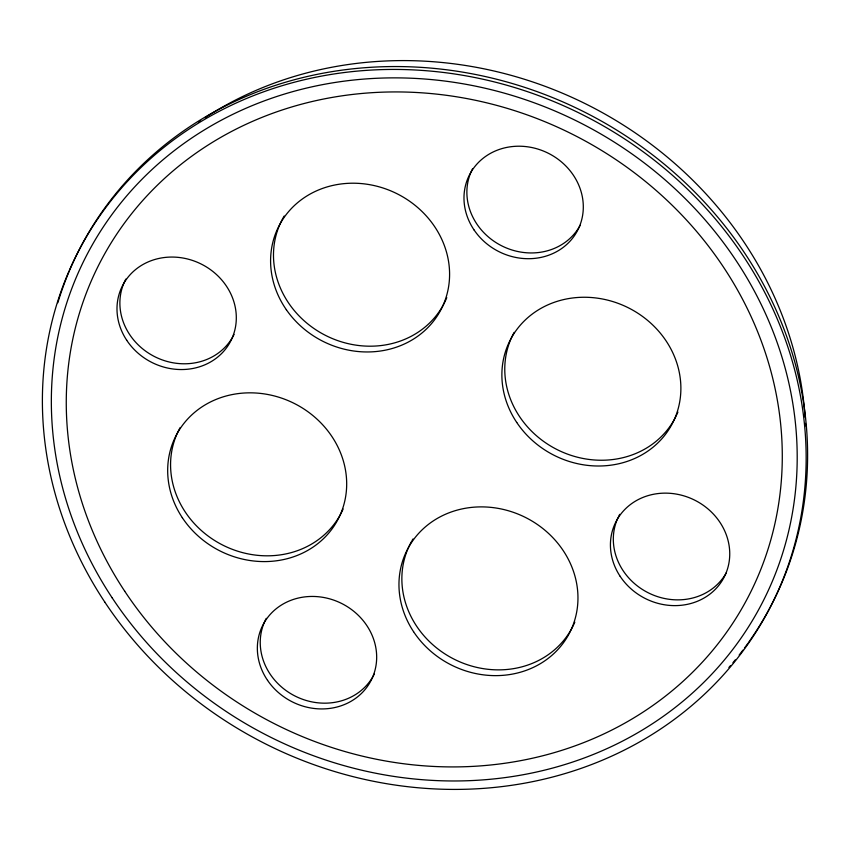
<?xml version="1.0" encoding="UTF-8"?>
<svg xmlns="http://www.w3.org/2000/svg" width="850" height="850" viewBox="0 0 850 850"><rect width="100%" height="100%" fill="white"/><g stroke="black" fill="none" stroke-linecap="round" stroke-linejoin="round"><path stroke-width="1.27" d="M676.249 415.767A91.173 82.567 26.7 0 1 556.357 449.214A91.173 82.567 26.7 0 1 514.154 332.371M677.918 412.069A91.173 82.567 26.7 0 1 676.685 414.853M446.771 297.67A91.173 82.567 26.7 0 1 325.943 335.612A91.173 82.567 26.7 0 1 284.187 216.028M573.134 625.823A91.173 82.567 26.7 0 1 452.976 658.601A91.173 82.567 26.7 0 1 411.474 541.588M411.974 540.706A91.173 82.567 26.7 0 1 413.015 538.964M574.823 622.136A91.173 82.567 26.7 0 1 573.569 624.909M343.124 509.022A91.173 82.567 26.7 0 1 223.189 545.317A91.173 82.567 26.7 0 1 180.179 427.539M580.168 225.303A60.786 55.048 26.7 0 1 500.82 245.374A60.786 55.048 26.7 0 1 472.494 168.895M234.058 334.433A60.786 55.048 26.7 0 1 154.403 356.511A60.786 55.048 26.7 0 1 125.853 279.066M726.24 572.9A60.786 55.048 26.7 0 1 647.838 592.588A60.786 55.048 26.7 0 1 618.077 517.554M618.46 516.747A60.786 55.048 26.7 0 1 619.724 514.346M374.372 673.901A60.786 55.048 26.7 0 1 294.663 695.842A60.786 55.048 26.7 0 1 266.262 618.354M69.626 270.226A389.013 352.272 26.7 0 1 597.306 118.809A389.013 352.272 26.7 0 1 748.786 642.101M748.064 643.11A389.013 352.272 26.7 0 1 744.43 648.125M742.942 650.101A389.013 352.272 26.7 0 1 739.171 655.021M735.293 659.855A389.013 352.272 26.7 0 1 732.923 662.734M730.522 665.571A389.013 352.272 26.7 0 1 728.907 667.463M57.821 302.77A389.013 352.272 26.7 0 1 69.147 271.363M198.433 122.103A379.897 344.016 26.7 0 1 200.621 120.604M204.977 117.725A379.897 344.016 26.7 0 1 586.362 104.221A379.897 344.016 26.7 0 1 805.099 417.201M805.471 423.364A379.897 344.016 26.7 0 1 805.588 425.829M124.706 591.186A364.692 330.257 26.7 0 0 743.835 605.051A364.692 330.257 26.7 0 0 404.292 92.023A364.692 330.257 26.7 0 0 124.706 591.186M516.768 422.493A91.173 82.567 26.7 0 0 671.5 425.127A91.173 82.567 26.7 0 0 585.873 297.266A91.173 82.567 26.7 0 0 516.768 422.493M286.322 309.687A91.173 82.567 26.7 0 0 440.874 309.846A91.173 82.567 26.7 0 0 353.069 183.207A91.173 82.567 26.7 0 0 286.322 309.687M413.567 631.699A91.173 82.567 26.7 0 0 568.352 635.162A91.173 82.567 26.7 0 0 483.469 506.908A91.173 82.567 26.7 0 0 413.567 631.699M182.282 517.65A91.173 82.567 26.7 0 0 337.067 521.124A91.173 82.567 26.7 0 0 252.174 392.859A91.173 82.567 26.7 0 0 182.282 517.65M474.172 230.106A60.786 55.048 26.7 0 0 577.267 231.062A60.786 55.048 26.7 0 0 519.488 146.211A60.786 55.048 26.7 0 0 474.172 230.106M126.724 340.266A60.786 55.048 26.7 0 0 229.904 342.582A60.786 55.048 26.7 0 0 173.315 257.072A60.786 55.048 26.7 0 0 126.724 340.266M620.16 576.343A60.786 55.048 26.7 0 0 723.339 578.659A60.786 55.048 26.7 0 0 666.751 493.149A60.786 55.048 26.7 0 0 620.16 576.343M267.559 680.361A60.786 55.048 26.7 0 0 370.653 681.264A60.786 55.048 26.7 0 0 312.811 596.445A60.786 55.048 26.7 0 0 267.559 680.361M112.221 597.922A379.897 344.016 26.7 0 0 757.148 612.372A379.897 344.016 26.7 0 0 403.453 77.966A379.897 344.016 26.7 0 0 112.221 597.922M104.731 601.97A389.013 352.272 26.7 0 0 765.138 616.76A389.013 352.272 26.7 0 0 402.953 69.53A389.013 352.272 26.7 0 0 104.731 601.97"/></g></svg>
